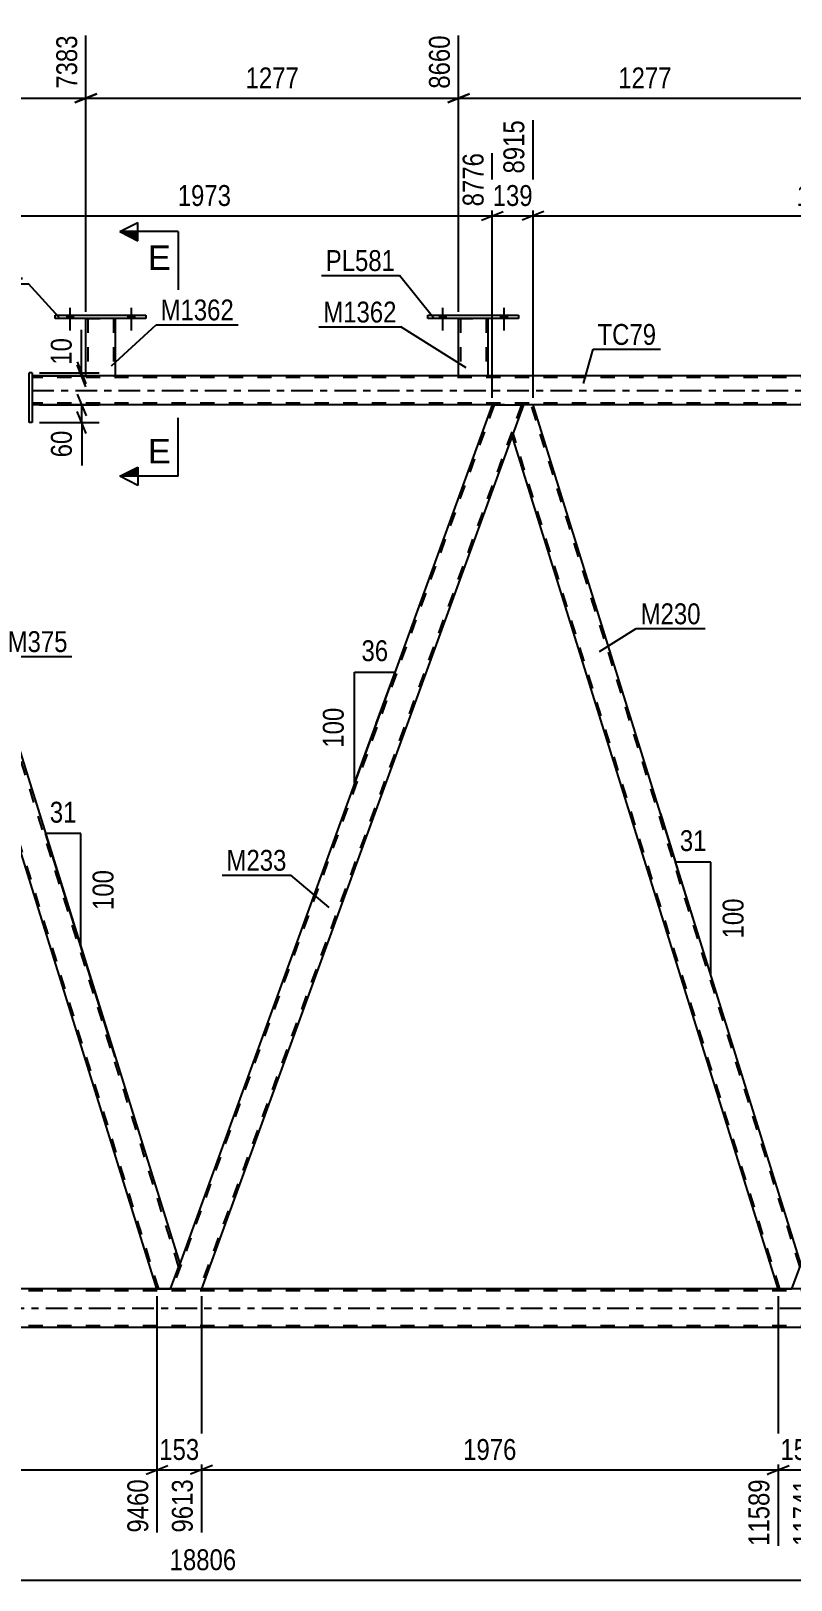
# Model space of a CAD drawing. Header units: millimetres. Extents: x -123 to 718, y -437 to 157.
# Drawn here: x 276.6 to 380.7, y -162.1 to 50.3 of the extents above; entities that cross this region are included whole.
import ezdxf

# ---------------------------------------------------------------- set-up
doc = ezdxf.new("R2010")
doc.units = ezdxf.units.MM
doc.linetypes.add('DXK_LINE_DOT2', pattern=[3.9198, 1.9599, -1.9599])
doc.linetypes.add('DXK_LINE_DOT3', pattern=[5.9187, 2.979, -0.9799, 0.9799, -0.9799])
doc.styles.add('Arial', font='ARIAL.TTF', dxfattribs={"height": 0.2})
doc.styles.add('Arial Narrow', font='ARIALN.TTF', dxfattribs={"height": 0.2})

# ---------------------------------------------------------------- blocks, each defined once
blk = doc.blocks.new('Part-232816598-5099 - 5056')
at = {"color": 2, "linetype": 'Continuous'}
for p, q in [((344.06, -1), (342.51, -5.25)), ((345.38, -1), (344.06, -1)), ((382.08, -118.75), (345.38, -1)), ((378.97, -122.22), (342.51, -5.25)), ((382.08, -118.75), (381.81, -119.49)), ((381.81, -119.49), (380.82, -122.22))]:
    blk.add_line(p, q, dxfattribs=at)
at = {"color": 7, "linetype": 'DXK_LINE_DOT2'}
for p, q in [((381.94, -119.12), (345.13, -1)), ((379.22, -122.22), (342.65, -4.88)), ((382.06, -118.81), (381.81, -119.49)), ((378.97, -122.22), (380.82, -122.22))]:
    blk.add_line(p, q, dxfattribs=at)
blk = doc.blocks.new('Part-232816598-5114 - 5056')
at = {"color": 7, "linetype": 'DXK_LINE_DOT2'}
for p, q in [((340.06, -1), (295.94, -122.22)), ((343.8, -1), (299.68, -122.22)), ((340.06, -1), (340.08, -1)), ((344.06, -1), (342.51, -5.25)), ((296.95, -118.75), (295.68, -122.22)), ((299.94, -122.22), (295.68, -122.22))]:
    blk.add_line(p, q, dxfattribs=at)
at = {"color": 2, "linetype": 'Continuous'}
for p, q in [((339.8, -1), (296.95, -118.75)), ((339.8, -1), (344.06, -1)), ((342.51, -5.25), (299.94, -122.22))]:
    blk.add_line(p, q, dxfattribs=at)
blk = doc.blocks.new('Part-232816598-5119 - 5056')
at = {"color": 7, "linetype": 'DXK_LINE_DOT2'}
for p, q in [((607.46, -122.46), (-52.85, -122.46)), ((607.46, -127.26), (-52.85, -127.26))]:
    blk.add_line(p, q, dxfattribs=at)
at = {"color": 2, "linetype": 'Continuous'}
for p, q in [((459.47, -122.22), (219.25, -122.22)), ((459.47, -127.5), (219.25, -127.5))]:
    blk.add_line(p, q, dxfattribs=at)
at = {"color": 7, "linetype": 'DXK_LINE_DOT3'}
blk.add_line((-52.85, -124.86), (607.46, -124.86), dxfattribs=at)
blk = doc.blocks.new('Part-232816598-5214 - 5056')
at = {"color": 2, "linetype": 'Continuous'}
for p, q in [((284.1, 3), (276.73, 3)), ((335.18, 3), (288.1, 3)), ((386.26, 3), (339.18, 3)), ((339.8, -1), (276.73, -1)), ((424.94, -1), (345.38, -1))]:
    blk.add_line(p, q, dxfattribs=at)
at = {"color": 7, "linetype": 'DXK_LINE_DOT2'}
for p, q in [((276.73, 3), (276.73, -1)), ((607.46, 2.76), (276.73, 2.76)), ((288.1, 3), (284.1, 3)), ((339.18, 3), (335.18, 3)), ((607.46, -0.76), (276.73, -0.76)), ((345.38, -1), (339.8, -1))]:
    blk.add_line(p, q, dxfattribs=at)
at = {"color": 7, "linetype": 'DXK_LINE_DOT3'}
blk.add_line((276.73, 1), (607.46, 1), dxfattribs=at)
blk = doc.blocks.new('Bolt-232816598-50244 - 5056')
at = {"linetype": 'Continuous'}
for points in [[(281.46, 10.84), (282.34, 10.84), (282.34, 11.32), (281.46, 11.32)], [(289.86, 10.84), (290.74, 10.84), (290.74, 11.32), (289.86, 11.32)]]:
    blk.add_hatch(color=1, dxfattribs=at).paths.add_polyline_path(points)
at = {"color": 1, "linetype": 'Continuous'}
for p, q in [((281.46, 11.32), (281.46, 10.84)), ((281.9, 12.32), (281.9, 9.2)), ((282.34, 11.32), (282.34, 10.84)), ((289.86, 11.32), (289.86, 10.84)), ((290.3, 12.32), (290.3, 9.2)), ((290.74, 11.32), (290.74, 10.84))]:
    blk.add_line(p, q, dxfattribs=at)
blk = doc.blocks.new('Bolt-232816598-50245 - 5056')
at = {"linetype": 'Continuous'}
for points in [[(281.46, 10.84), (282.34, 10.84), (282.34, 11.32), (281.46, 11.32)], [(289.86, 10.84), (290.74, 10.84), (290.74, 11.32), (289.86, 11.32)]]:
    blk.add_hatch(color=1, dxfattribs=at).paths.add_polyline_path(points)
at = {"color": 1, "linetype": 'Continuous'}
for p, q in [((281.46, 11.32), (281.46, 10.84)), ((281.9, 12.32), (281.9, 9.2)), ((282.34, 11.32), (282.34, 10.84)), ((289.86, 11.32), (289.86, 10.84)), ((290.3, 12.32), (290.3, 9.2)), ((290.74, 11.32), (290.74, 10.84))]:
    blk.add_line(p, q, dxfattribs=at)
blk = doc.blocks.new('Part-232816598-5261 - 5056')
at = {"color": 2, "linetype": 'Continuous'}
for p, q in [((258.2, -3), (257.38, -5.25)), ((260.87, -3), (296.95, -118.75)), ((293.84, -122.22), (257.38, -5.25)), ((295.68, -122.22), (296.95, -118.75))]:
    blk.add_line(p, q, dxfattribs=at)
at = {"color": 7, "linetype": 'DXK_LINE_DOT2'}
for p, q in [((260.87, -3), (258.2, -3)), ((296.81, -119.12), (260.62, -3)), ((294.09, -122.22), (257.51, -4.88)), ((293.84, -122.22), (295.68, -122.22))]:
    blk.add_line(p, q, dxfattribs=at)
blk = doc.blocks.new('Part-232816598-5432 - 5056')
at = {"color": 2, "linetype": 'Continuous'}
for p, q in [((276.33, -3.4), (276.33, 3.4)), ((276.73, 3.4), (276.33, 3.4)), ((276.73, 3.4), (276.73, -3.4)), ((276.73, -3.4), (276.33, -3.4))]:
    blk.add_line(p, q, dxfattribs=at)
blk = doc.blocks.new('Part-232816598-50218 - 5056')
at = {"color": 2, "linetype": 'Continuous'}
for p, q in [((284.1, 3), (284.1, 10.84)), ((288.1, 10.84), (288.1, 3)), ((288.06, 3), (284.1, 3)), ((288.1, 3), (288.06, 3))]:
    blk.add_line(p, q, dxfattribs=at)
at = {"color": 7, "linetype": 'DXK_LINE_DOT2'}
for p, q in [((284.1, 10.84), (288.1, 10.84)), ((284.1, 10.84), (284.1, 10.84)), ((284.1, 10.84), (284.1, 10.84)), ((284.34, 10.84), (284.34, 3)), ((287.86, 10.84), (287.86, 3)), ((288.1, 10.84), (288.1, 10.84)), ((288.1, 10.84), (288.1, 10.84)), ((287.84, 3), (287.86, 3))]:
    blk.add_line(p, q, dxfattribs=at)
blk = doc.blocks.new('Part-232816598-50219 - 5056')
at = {"color": 2, "linetype": 'Continuous'}
for p, q in [((279.9, 10.84), (279.9, 11.32)), ((279.9, 11.32), (292.3, 11.32)), ((292.3, 10.84), (279.9, 10.84)), ((292.3, 11.32), (292.3, 10.84))]:
    blk.add_line(p, q, dxfattribs=at)
blk = doc.blocks.new('Part-232816598-50220 - 5056')
at = {"color": 2, "linetype": 'Continuous'}
for p, q in [((335.18, 3), (335.18, 10.84)), ((339.18, 10.84), (339.18, 3)), ((339.14, 3), (335.18, 3)), ((339.18, 3), (339.14, 3))]:
    blk.add_line(p, q, dxfattribs=at)
at = {"color": 7, "linetype": 'DXK_LINE_DOT2'}
for p, q in [((335.18, 10.84), (339.18, 10.84)), ((335.18, 10.84), (335.18, 10.84)), ((335.18, 10.84), (335.18, 10.84)), ((335.42, 10.84), (335.42, 3)), ((338.94, 10.84), (338.94, 3)), ((339.18, 10.84), (339.18, 10.84)), ((339.18, 10.84), (339.18, 10.84)), ((338.92, 3), (338.94, 3))]:
    blk.add_line(p, q, dxfattribs=at)
blk = doc.blocks.new('Part-232816598-50221 - 5056')
at = {"color": 2, "linetype": 'Continuous'}
for p, q in [((330.98, 10.84), (330.98, 11.32)), ((330.98, 11.32), (343.38, 11.32)), ((343.38, 10.84), (330.98, 10.84)), ((343.38, 11.32), (343.38, 10.84))]:
    blk.add_line(p, q, dxfattribs=at)
blk = doc.blocks.new('Bolt-232816598-50246 - 5056')
at = {"linetype": 'Continuous'}
for points in [[(332.54, 10.84), (333.42, 10.84), (333.42, 11.32), (332.54, 11.32)], [(340.94, 10.84), (341.82, 10.84), (341.82, 11.32), (340.94, 11.32)]]:
    blk.add_hatch(color=1, dxfattribs=at).paths.add_polyline_path(points)
at = {"color": 1, "linetype": 'Continuous'}
for p, q in [((332.54, 11.32), (332.54, 10.84)), ((332.98, 12.32), (332.98, 9.2)), ((333.42, 11.32), (333.42, 10.84)), ((340.94, 11.32), (340.94, 10.84)), ((341.38, 12.32), (341.38, 9.2)), ((341.82, 11.32), (341.82, 10.84))]:
    blk.add_line(p, q, dxfattribs=at)
blk = doc.blocks.new('Bolt-232816598-50247 - 5056')
at = {"linetype": 'Continuous'}
for points in [[(332.54, 10.84), (333.42, 10.84), (333.42, 11.32), (332.54, 11.32)], [(340.94, 10.84), (341.82, 10.84), (341.82, 11.32), (340.94, 11.32)]]:
    blk.add_hatch(color=1, dxfattribs=at).paths.add_polyline_path(points)
at = {"color": 1, "linetype": 'Continuous'}
for p, q in [((332.54, 11.32), (332.54, 10.84)), ((332.98, 12.32), (332.98, 9.2)), ((333.42, 11.32), (333.42, 10.84)), ((340.94, 11.32), (340.94, 10.84)), ((341.38, 12.32), (341.38, 9.2)), ((341.82, 11.32), (341.82, 10.84))]:
    blk.add_line(p, q, dxfattribs=at)
blk = doc.blocks.new('StraightDimension-232816598-13027 - 5056')
at = {"color": 7, "linetype": 'Continuous'}
blk.add_line((-62.11, -162.13), (662.39, -162.13), dxfattribs=at)
at = {"color": 0}
blk.add_wipeout([(305.31, -161.38), (305.31, -157.18), (294.97, -157.18), (294.97, -161.38)], dxfattribs=at)
at = {"color": 3, "style": 'Arial Narrow'}
blk.add_text('18806', height=2.863, dxfattribs=at).set_placement((295.57, -160.78))
blk = doc.blocks.new('StraightDimension-232816598-12627 - 5056')
at = {"color": 7, "linetype": 'Continuous'}
for p, q in [((299.94, -123.22), (299.94, -155.62)), ((378.97, -123.22), (378.97, -157.45)), ((301.44, -146.41), (298.44, -147.61)), ((377.47, -147.61), (380.47, -146.41)), ((299.94, -147.01), (378.97, -147.01))]:
    blk.add_line(p, q, dxfattribs=at)
at = {"color": 0}
blk.add_wipeout([(343.71, -146.26), (343.71, -142.06), (335.2, -142.06), (335.2, -146.26)], dxfattribs=at)
at = {"color": 0, "linetype": 'Continuous'}
blk.add_wipeout([(378.37, -147.71), (374.17, -147.71), (374.17, -158.05), (378.37, -158.05)], dxfattribs=at)
at = {"color": 3, "style": 'Arial Narrow'}
blk.add_text('1976', height=2.863, dxfattribs=at).set_placement((335.8, -145.66))
at = {"color": 3, "linetype": 'Continuous', "style": 'Arial Narrow'}
blk.add_text('11589', height=2.863, rotation=90.0002, dxfattribs=at).set_placement((377.77, -157.45))
blk = doc.blocks.new('StraightDimension-232816598-65727 - 5056')
at = {"color": 7, "linetype": 'Continuous'}
for p, q in [((233.02, 11.77), (233.02, 49.68)), ((284.1, 11.77), (284.1, 49.68)), ((234.52, 41.67), (231.52, 40.47)), ((233.02, 41.07), (284.1, 41.07)), ((282.6, 40.47), (285.6, 41.67))]:
    blk.add_line(p, q, dxfattribs=at)
at = {"color": 0, "linetype": 'Continuous'}
blk.add_wipeout([(283.5, 50.28), (279.3, 50.28), (279.3, 41.77), (283.5, 41.77)], dxfattribs=at)
at = {"color": 0}
blk.add_wipeout([(262.82, 41.82), (262.82, 46.02), (254.3, 46.02), (254.3, 41.82)], dxfattribs=at)
at = {"color": 3, "linetype": 'Continuous', "style": 'Arial Narrow'}
blk.add_text('7383', height=2.863, rotation=90.0002, dxfattribs=at).set_placement((282.9, 42.37))
at = {"color": 3, "style": 'Arial Narrow'}
blk.add_text('1277', height=2.863, dxfattribs=at).set_placement((254.9, 42.42))
blk = doc.blocks.new('StraightDimension-232816598-30571 - 5056')
at = {"color": 7, "linetype": 'Continuous'}
for p, q in [((260.87, -2), (260.87, 38.05)), ((339.8, 0), (339.8, 33.55)), ((262.37, 25.54), (259.37, 24.34)), ((338.3, 24.34), (341.3, 25.54)), ((260.87, 24.94), (339.8, 24.94))]:
    blk.add_line(p, q, dxfattribs=at)
at = {"color": 0, "linetype": 'Continuous'}
blk.add_wipeout([(339.2, 34.15), (335, 34.15), (335, 25.64), (339.2, 25.64)], dxfattribs=at)
at = {"color": 0}
blk.add_wipeout([(304.59, 25.69), (304.59, 29.89), (296.08, 29.89), (296.08, 25.69)], dxfattribs=at)
at = {"color": 3, "linetype": 'Continuous', "style": 'Arial Narrow'}
blk.add_text('8776', height=2.863, rotation=90.0002, dxfattribs=at).set_placement((338.6, 26.24))
at = {"color": 3, "style": 'Arial Narrow'}
blk.add_text('1973', height=2.863, dxfattribs=at).set_placement((296.68, 26.29))
blk = doc.blocks.new('AngleDimension-232816598-5485 - 5056')
at = {"color": 7, "linetype": 'Continuous'}
for p, q in [((362.84, -57.02), (364.91, -63.67)), ((369.73, -63.67), (364.91, -63.67)), ((369.73, -79.14), (364.91, -63.67)), ((369.73, -79.14), (369.73, -63.67))]:
    blk.add_line(p, q, dxfattribs=at)
at = {"color": 0}
for points in [[(369.75, -62.77), (369.75, -58.57), (364.9, -58.57), (364.9, -62.77)], [(374.83, -68.07), (370.63, -68.07), (370.63, -74.75), (374.83, -74.75)]]:
    blk.add_wipeout(points, dxfattribs=at)
at = {"color": 3, "style": 'Arial Narrow'}
blk.add_text('31', height=2.863, dxfattribs=at).set_placement((365.5, -62.17))
blk.add_text('100', height=2.863, rotation=90.0002, dxfattribs=at).set_placement((374.23, -74.15))
blk = doc.blocks.new('StraightDimension-232816598-30569 - 5056')
at = {"color": 7, "linetype": 'Continuous'}
for p, q in [((345.38, 0), (345.38, 38.05)), ((424.94, 0), (424.94, 35.38)), ((346.88, 25.54), (343.88, 24.34)), ((423.44, 24.34), (426.44, 25.54)), ((345.38, 24.94), (424.94, 24.94))]:
    blk.add_line(p, q, dxfattribs=at)
at = {"color": 0, "linetype": 'Continuous'}
blk.add_wipeout([(424.34, 35.98), (420.14, 35.98), (420.14, 25.64), (424.34, 25.64)], dxfattribs=at)
at = {"color": 0}
blk.add_wipeout([(389.41, 25.69), (389.41, 29.89), (380.9, 29.89), (380.9, 25.69)], dxfattribs=at)
at = {"color": 3, "linetype": 'Continuous', "style": 'Arial Narrow'}
blk.add_text('10904', height=2.863, rotation=90.0002, dxfattribs=at).set_placement((423.74, 26.24))
at = {"color": 3, "style": 'Arial Narrow'}
blk.add_text('1989', height=2.863, dxfattribs=at).set_placement((381.5, 26.29))
blk = doc.blocks.new('StraightDimension-232816598-6588 - 5056')
at = {"color": 7, "linetype": 'Continuous'}
for p, q in [((282.92, 0.5), (284.12, -2.5)), ((277.73, -1), (285.92, -1)), ((284.12, -4.9), (282.92, -1.9)), ((283.52, -3.4), (283.52, -1)), ((277.73, -3.4), (285.92, -3.4))]:
    blk.add_line(p, q, dxfattribs=at)
at = {"color": 0}
blk.add_wipeout([(282.77, -3.93), (278.57, -3.93), (278.57, -8.78), (282.77, -8.78)], dxfattribs=at)
at = {"color": 7, "linetype": 'Continuous'}
blk.add_line((283.52, -3.4), (283.52, -9.31), dxfattribs=at)
blk.add_line((283.52, -3.4), (283.52, -9.31), dxfattribs=at)
at = {"color": 3, "style": 'Arial Narrow'}
blk.add_text('60', height=2.863, rotation=90.0002, dxfattribs=at).set_placement((282.17, -8.18))
blk = doc.blocks.new('StraightDimension-232816598-6599 - 5056')
at = {"color": 7, "linetype": 'Continuous'}
for p, q in [((282.9, 4.9), (284.1, 1.9)), ((284.1, 1.5), (282.9, 4.5)), ((277.73, 3.4), (285.9, 3.4)), ((277.73, 3), (285.9, 3)), ((283.5, 3), (283.5, 3.4))]:
    blk.add_line(p, q, dxfattribs=at)
at = {"color": 0}
blk.add_wipeout([(282.75, 8.78), (278.55, 8.78), (278.55, 3.92), (282.75, 3.92)], dxfattribs=at)
at = {"color": 7, "linetype": 'Continuous'}
blk.add_line((283.5, 3.4), (283.5, 9.31), dxfattribs=at)
blk.add_line((283.5, 3.4), (283.5, 9.31), dxfattribs=at)
at = {"color": 3, "style": 'Arial Narrow'}
blk.add_text('10', height=2.863, rotation=90.0002, dxfattribs=at).set_placement((282.15, 4.52))
blk = doc.blocks.new('StraightDimension-232816598-12626 - 5056')
at = {"color": 7, "linetype": 'Continuous'}
for p, q in [((378.97, -123.22), (378.97, -157.45)), ((385.07, -123.22), (385.07, -157.45)), ((377.47, -147.61), (380.47, -146.41)), ((386.57, -146.41), (383.57, -147.61)), ((378.97, -147.01), (385.07, -147.01))]:
    blk.add_line(p, q, dxfattribs=at)
at = {"color": 0}
blk.add_wipeout([(385.37, -146.26), (385.37, -142.06), (378.68, -142.06), (378.68, -146.26)], dxfattribs=at)
at = {"color": 0, "linetype": 'Continuous'}
blk.add_wipeout([(384.47, -147.71), (380.27, -147.71), (380.27, -158.05), (384.47, -158.05)], dxfattribs=at)
at = {"color": 3, "style": 'Arial Narrow'}
blk.add_text('153', height=2.863, dxfattribs=at).set_placement((379.28, -145.66))
at = {"color": 3, "linetype": 'Continuous', "style": 'Arial Narrow'}
blk.add_text('11741', height=2.863, rotation=90.0002, dxfattribs=at).set_placement((383.87, -157.45))
blk = doc.blocks.new('StraightDimension-232816598-12628 - 5056')
at = {"color": 7, "linetype": 'Continuous'}
for p, q in [((293.84, -123.22), (293.84, -155.62)), ((299.94, -123.22), (299.94, -155.62)), ((292.34, -147.61), (295.34, -146.41)), ((301.44, -146.41), (298.44, -147.61)), ((293.84, -147.01), (299.94, -147.01))]:
    blk.add_line(p, q, dxfattribs=at)
at = {"color": 0}
blk.add_wipeout([(300.23, -146.26), (300.23, -142.06), (293.55, -142.06), (293.55, -146.26)], dxfattribs=at)
at = {"color": 0, "linetype": 'Continuous'}
blk.add_wipeout([(299.34, -147.71), (295.14, -147.71), (295.14, -156.22), (299.34, -156.22)], dxfattribs=at)
at = {"color": 3, "style": 'Arial Narrow'}
blk.add_text('153', height=2.863, dxfattribs=at).set_placement((294.15, -145.66))
at = {"color": 3, "linetype": 'Continuous', "style": 'Arial Narrow'}
blk.add_text('9613', height=2.863, rotation=90.0002, dxfattribs=at).set_placement((298.74, -155.62))
blk = doc.blocks.new('StraightDimension-232816598-12629 - 5056')
at = {"color": 7, "linetype": 'Continuous'}
for p, q in [((214.81, -123.22), (214.81, -155.62)), ((293.84, -123.22), (293.84, -155.62)), ((216.31, -146.41), (213.31, -147.61)), ((292.34, -147.61), (295.34, -146.41)), ((214.81, -147.01), (293.84, -147.01))]:
    blk.add_line(p, q, dxfattribs=at)
at = {"color": 0}
blk.add_wipeout([(258.58, -146.26), (258.58, -142.06), (250.07, -142.06), (250.07, -146.26)], dxfattribs=at)
at = {"color": 0, "linetype": 'Continuous'}
blk.add_wipeout([(293.24, -147.71), (289.04, -147.71), (289.04, -156.22), (293.24, -156.22)], dxfattribs=at)
at = {"color": 3, "style": 'Arial Narrow'}
blk.add_text('1976', height=2.863, dxfattribs=at).set_placement((250.67, -145.66))
at = {"color": 3, "linetype": 'Continuous', "style": 'Arial Narrow'}
blk.add_text('9460', height=2.863, rotation=90.0002, dxfattribs=at).set_placement((292.64, -155.62))
blk = doc.blocks.new('AngleDimension-232816598-13200 - 5056')
at = {"color": 7, "linetype": 'Continuous'}
for p, q in [((283.38, -59.77), (278.56, -59.77)), ((283.38, -75.24), (278.56, -59.77)), ((283.38, -75.24), (283.38, -59.77)), ((288.11, -90.41), (283.38, -75.24))]:
    blk.add_line(p, q, dxfattribs=at)
at = {"color": 0}
for points in [[(283.4, -58.87), (283.4, -54.67), (278.55, -54.67), (278.55, -58.87)], [(288.48, -64.16), (284.28, -64.16), (284.28, -70.85), (288.48, -70.85)]]:
    blk.add_wipeout(points, dxfattribs=at)
at = {"color": 3, "style": 'Arial Narrow'}
blk.add_text('31', height=2.863, dxfattribs=at).set_placement((279.15, -58.27))
blk.add_text('100', height=2.863, rotation=90.0002, dxfattribs=at).set_placement((287.88, -70.25))
blk = doc.blocks.new('AngleDimension-232816598-13214 - 5056')
at = {"color": 7, "linetype": 'Continuous'}
for p, q in [((320.93, -37.63), (326.47, -37.63)), ((320.93, -52.85), (326.47, -37.63)), ((320.93, -52.85), (320.93, -37.63)), ((323.9, -44.69), (326.47, -37.63))]:
    blk.add_line(p, q, dxfattribs=at)
at = {"color": 0}
for points in [[(326.13, -36.73), (326.13, -32.53), (321.27, -32.53), (321.27, -36.73)], [(320.03, -41.9), (315.83, -41.9), (315.83, -48.59), (320.03, -48.59)]]:
    blk.add_wipeout(points, dxfattribs=at)
at = {"color": 3, "style": 'Arial Narrow'}
blk.add_text('36', height=2.863, dxfattribs=at).set_placement((321.87, -36.13))
blk.add_text('100', height=2.863, rotation=90.0002, dxfattribs=at).set_placement((319.43, -47.99))
blk = doc.blocks.new('StraightDimension-232816598-30570 - 5056')
at = {"color": 7, "linetype": 'Continuous'}
for p, q in [((345.38, 0), (345.38, 38.05)), ((339.8, 0), (339.8, 33.55)), ((338.3, 24.34), (341.3, 25.54)), ((346.88, 25.54), (343.88, 24.34)), ((339.8, 24.94), (345.38, 24.94))]:
    blk.add_line(p, q, dxfattribs=at)
at = {"color": 0}
blk.add_wipeout([(345.93, 25.69), (345.93, 29.89), (339.25, 29.89), (339.25, 25.69)], dxfattribs=at)
at = {"color": 0, "linetype": 'Continuous'}
blk.add_wipeout([(344.78, 38.65), (340.58, 38.65), (340.58, 30.14), (344.78, 30.14)], dxfattribs=at)
at = {"color": 3, "linetype": 'Continuous', "style": 'Arial Narrow'}
blk.add_text('8915', height=2.863, rotation=90.0002, dxfattribs=at).set_placement((344.18, 30.74))
at = {"color": 3, "style": 'Arial Narrow'}
blk.add_text('139', height=2.863, dxfattribs=at).set_placement((339.85, 26.29))
blk = doc.blocks.new('StraightDimension-232816598-65725 - 5056')
at = {"color": 7, "linetype": 'Continuous'}
for p, q in [((335.18, 11.77), (335.18, 49.68)), ((386.26, 11.77), (386.26, 49.68)), ((336.68, 41.67), (333.68, 40.47)), ((335.18, 41.07), (386.26, 41.07)), ((384.76, 40.47), (387.76, 41.67))]:
    blk.add_line(p, q, dxfattribs=at)
at = {"color": 0, "linetype": 'Continuous'}
blk.add_wipeout([(385.66, 50.28), (381.46, 50.28), (381.46, 41.77), (385.66, 41.77)], dxfattribs=at)
at = {"color": 0}
blk.add_wipeout([(364.98, 41.82), (364.98, 46.02), (356.46, 46.02), (356.46, 41.82)], dxfattribs=at)
at = {"color": 3, "linetype": 'Continuous', "style": 'Arial Narrow'}
blk.add_text('9937', height=2.863, rotation=90.0002, dxfattribs=at).set_placement((385.06, 42.37))
at = {"color": 3, "style": 'Arial Narrow'}
blk.add_text('1277', height=2.863, dxfattribs=at).set_placement((357.06, 42.42))
blk = doc.blocks.new('StraightDimension-232816598-65726 - 5056')
at = {"color": 7, "linetype": 'Continuous'}
for p, q in [((284.1, 11.77), (284.1, 49.68)), ((335.18, 11.77), (335.18, 49.68)), ((285.6, 41.67), (282.6, 40.47)), ((284.1, 41.07), (335.18, 41.07)), ((333.68, 40.47), (336.68, 41.67))]:
    blk.add_line(p, q, dxfattribs=at)
at = {"color": 0, "linetype": 'Continuous'}
blk.add_wipeout([(334.58, 50.28), (330.38, 50.28), (330.38, 41.77), (334.58, 41.77)], dxfattribs=at)
at = {"color": 0}
blk.add_wipeout([(313.9, 41.82), (313.9, 46.02), (305.38, 46.02), (305.38, 41.82)], dxfattribs=at)
at = {"color": 3, "linetype": 'Continuous', "style": 'Arial Narrow'}
blk.add_text('8660', height=2.863, rotation=90.0002, dxfattribs=at).set_placement((333.98, 42.37))
at = {"color": 3, "style": 'Arial Narrow'}
blk.add_text('1277', height=2.863, dxfattribs=at).set_placement((305.98, 42.42))
blk = doc.blocks.new('Mark-232816598-5210 - 5056')
at = {"color": 0}
blk.add_wipeout([(362.26, 7.24), (362.26, 10.24), (354.22, 10.24), (354.22, 7.24)], dxfattribs=at)
blk.add_wipeout([(362.26, 7.24), (362.26, 10.24), (354.22, 10.24), (354.22, 7.24)], dxfattribs=at)
at = {"color": 30, "linetype": 'Continuous'}
for p, q in [((352.28, 1.93), (353.62, 6.64)), ((353.62, 6.64), (362.86, 6.64))]:
    blk.add_line(p, q, dxfattribs=at)
at = {"color": 3, "style": 'Arial Narrow'}
blk.add_text('TC79', height=2.863, dxfattribs=at).set_placement((354.22, 7.24))
blk = doc.blocks.new('Mark-232816598-5095 - 5056')
at = {"color": 0}
blk.add_wipeout([(368.36, -31.07), (368.36, -28.07), (360.13, -28.07), (360.13, -31.07)], dxfattribs=at)
blk.add_wipeout([(368.36, -31.07), (368.36, -28.07), (360.13, -28.07), (360.13, -31.07)], dxfattribs=at)
at = {"color": 30, "linetype": 'Continuous'}
for p, q in [((354.49, -34.82), (359.53, -31.67)), ((359.53, -31.67), (368.96, -31.67))]:
    blk.add_line(p, q, dxfattribs=at)
at = {"color": 3, "style": 'Arial Narrow'}
blk.add_text('M230', height=2.863, dxfattribs=at).set_placement((360.13, -31.07))
blk = doc.blocks.new('Mark-232816598-5110 - 5056')
at = {"color": 0}
blk.add_wipeout([(311.6, -64.87), (311.6, -61.87), (303.37, -61.87), (303.37, -64.87)], dxfattribs=at)
blk.add_wipeout([(311.6, -64.87), (311.6, -61.87), (303.37, -61.87), (303.37, -64.87)], dxfattribs=at)
at = {"color": 30, "linetype": 'Continuous'}
for p in [(302.77, -65.47), (317.45, -69.92)]:
    blk.add_line(p, (312.2, -65.47), dxfattribs=at)
at = {"color": 3, "style": 'Arial Narrow'}
blk.add_text('M233', height=2.863, dxfattribs=at).set_placement((303.37, -64.87))
blk = doc.blocks.new('Mark-232816598-66008 - 5056')
at = {"color": 0}
blk.add_wipeout([(326.47, 17.37), (326.47, 20.37), (316.97, 20.37), (316.97, 17.37)], dxfattribs=at)
blk.add_wipeout([(326.47, 17.37), (326.47, 20.37), (316.97, 20.37), (316.97, 17.37)], dxfattribs=at)
at = {"color": 30, "linetype": 'Continuous'}
for p in [(316.37, 16.77), (331.76, 10.95)]:
    blk.add_line(p, (327.07, 16.77), dxfattribs=at)
at = {"color": 3, "style": 'Arial Narrow'}
blk.add_text('PL581', height=2.863, dxfattribs=at).set_placement((316.97, 17.37))
blk = doc.blocks.new('SectionMark-232816598-6609 - 5056')
at = {"linetype": 'Continuous'}
for points in [[(291.23, 22.78), (291.23, 21.53), (288.73, 22.78)], [(291.23, -9.52), (291.23, -10.77), (288.73, -10.77)]]:
    blk.add_hatch(color=6, dxfattribs=at).paths.add_polyline_path(points)
at = {"color": 6, "linetype": 'Continuous'}
for p, q in [((288.73, 22.78), (291.23, 24.03)), ((291.23, 21.53), (291.23, 24.03)), ((296.73, 22.78), (288.73, 22.78)), ((288.73, 22.78), (291.23, 21.53)), ((288.73, -10.77), (291.23, -9.52)), ((291.23, -9.52), (291.23, -12.02)), ((296.73, -10.77), (288.73, -10.77)), ((291.23, -12.02), (288.73, -10.77))]:
    blk.add_line(p, q, dxfattribs=at)
at = {"color": 0, "linetype": 'Continuous'}
for points in [[(295.73, 17.53), (295.73, 21.03), (292.61, 21.03), (292.61, 17.53)], [(295.73, -9.02), (295.73, -5.52), (292.61, -5.52), (292.61, -9.02)]]:
    blk.add_wipeout(points, dxfattribs=at)
at = {"color": 6, "linetype": 'Continuous'}
for p, q in [((296.73, 22.78), (296.73, 14.78)), ((296.73, -10.77), (296.73, -2.77))]:
    blk.add_line(p, q, dxfattribs=at)
at = {"color": 3, "linetype": 'Continuous', "style": 'Arial'}
for p in [(292.61, 17.53), (292.61, -9.02)]:
    blk.add_text('E', height=3.34, dxfattribs=at).set_placement(p)
blk = doc.blocks.new('Mark-232816598-5257 - 5056')
at = {"color": 0}
blk.add_wipeout([(281.59, -34.88), (281.59, -31.88), (273.37, -31.88), (273.37, -34.88)], dxfattribs=at)
blk.add_wipeout([(281.59, -34.88), (281.59, -31.88), (273.37, -31.88), (273.37, -34.88)], dxfattribs=at)
at = {"color": 30, "linetype": 'Continuous'}
for p, q in [((270.52, -38.51), (272.77, -35.48)), ((272.77, -35.48), (282.19, -35.48))]:
    blk.add_line(p, q, dxfattribs=at)
at = {"color": 3, "style": 'Arial Narrow'}
blk.add_text('M375', height=2.863, dxfattribs=at).set_placement((273.37, -34.88))
blk = doc.blocks.new('Mark-232816598-66002 - 5056')
at = {"color": 0}
blk.add_wipeout([(275.62, 16.19), (275.62, 19.19), (266.11, 19.19), (266.11, 16.19)], dxfattribs=at)
blk.add_wipeout([(275.62, 16.19), (275.62, 19.19), (266.11, 19.19), (266.11, 16.19)], dxfattribs=at)
at = {"color": 30, "linetype": 'Continuous'}
for p in [(265.51, 15.59), (280.43, 11)]:
    blk.add_line(p, (276.22, 15.59), dxfattribs=at)
at = {"color": 3, "style": 'Arial Narrow'}
blk.add_text('PL581', height=2.863, dxfattribs=at).set_placement((266.11, 16.19))
blk = doc.blocks.new('Mark-232816598-65999 - 5056')
at = {"color": 0}
blk.add_wipeout([(304.38, 10.6), (304.38, 13.6), (294.33, 13.6), (294.33, 10.6)], dxfattribs=at)
blk.add_wipeout([(304.38, 10.6), (304.38, 13.6), (294.33, 13.6), (294.33, 10.6)], dxfattribs=at)
at = {"color": 30, "linetype": 'Continuous'}
for p, q in [((287.61, 4.38), (293.73, 10)), ((293.73, 10), (304.98, 10))]:
    blk.add_line(p, q, dxfattribs=at)
at = {"color": 3, "style": 'Arial Narrow'}
blk.add_text('M1362', height=2.863, dxfattribs=at).set_placement((294.33, 10.6))
blk = doc.blocks.new('Mark-232816598-66005 - 5056')
at = {"color": 0}
blk.add_wipeout([(326.68, 10.31), (326.68, 13.31), (316.63, 13.31), (316.63, 10.31)], dxfattribs=at)
blk.add_wipeout([(326.68, 10.31), (326.68, 13.31), (316.63, 13.31), (316.63, 10.31)], dxfattribs=at)
at = {"color": 30, "linetype": 'Continuous'}
for p in [(316.03, 9.71), (336.21, 4.11)]:
    blk.add_line(p, (327.28, 9.71), dxfattribs=at)
at = {"color": 3, "style": 'Arial Narrow'}
blk.add_text('M1362', height=2.863, dxfattribs=at).set_placement((316.63, 10.31))

msp = doc.modelspace()

# ---------------------------------------------------------------- block references
for name in ['Part-232816598-50219 - 5056', 'Bolt-232816598-50244 - 5056', 'Bolt-232816598-50245 - 5056', 'Part-232816598-50218 - 5056', 'Part-232816598-50221 - 5056', 'Bolt-232816598-50246 - 5056', 'Bolt-232816598-50247 - 5056', 'Part-232816598-50220 - 5056', 'Part-232816598-5432 - 5056', 'Part-232816598-5214 - 5056', 'Part-232816598-5114 - 5056', 'Part-232816598-5099 - 5056', 'Part-232816598-5261 - 5056', 'Part-232816598-5119 - 5056']:
    msp.add_blockref(name, (0, 0))

# ---------------------------------------------------------------- next in the draw order: block references
for name in ['StraightDimension-232816598-65727 - 5056', 'StraightDimension-232816598-30569 - 5056', 'StraightDimension-232816598-13027 - 5056']:
    msp.add_blockref(name, (0, 0))

# ---------------------------------------------------------------- next in the draw order: block references
for name in ['StraightDimension-232816598-30571 - 5056', 'Mark-232816598-5210 - 5056', 'Mark-232816598-5095 - 5056', 'Mark-232816598-5257 - 5056', 'AngleDimension-232816598-13214 - 5056', 'AngleDimension-232816598-13200 - 5056', 'AngleDimension-232816598-5485 - 5056', 'Mark-232816598-5110 - 5056', 'StraightDimension-232816598-12627 - 5056']:
    msp.add_blockref(name, (0, 0))

# ---------------------------------------------------------------- next in the draw order: block references
for name in ['StraightDimension-232816598-30570 - 5056', 'Mark-232816598-66002 - 5056', 'StraightDimension-232816598-6588 - 5056', 'StraightDimension-232816598-12628 - 5056', 'StraightDimension-232816598-12626 - 5056']:
    msp.add_blockref(name, (0, 0))

# ---------------------------------------------------------------- next in the draw order: block references
for name in ['StraightDimension-232816598-65725 - 5056', 'StraightDimension-232816598-6599 - 5056', 'StraightDimension-232816598-12629 - 5056']:
    msp.add_blockref(name, (0, 0))

# ---------------------------------------------------------------- next in the draw order: block references
msp.add_blockref('StraightDimension-232816598-65726 - 5056', (0, 0))

# ---------------------------------------------------------------- next in the draw order: block references
for name in ['SectionMark-232816598-6609 - 5056', 'Mark-232816598-66008 - 5056']:
    msp.add_blockref(name, (0, 0))

# ---------------------------------------------------------------- next in the draw order: block references
for name in ['Mark-232816598-65999 - 5056', 'Mark-232816598-66005 - 5056']:
    msp.add_blockref(name, (0, 0))

doc.saveas('drawing.dxf')
